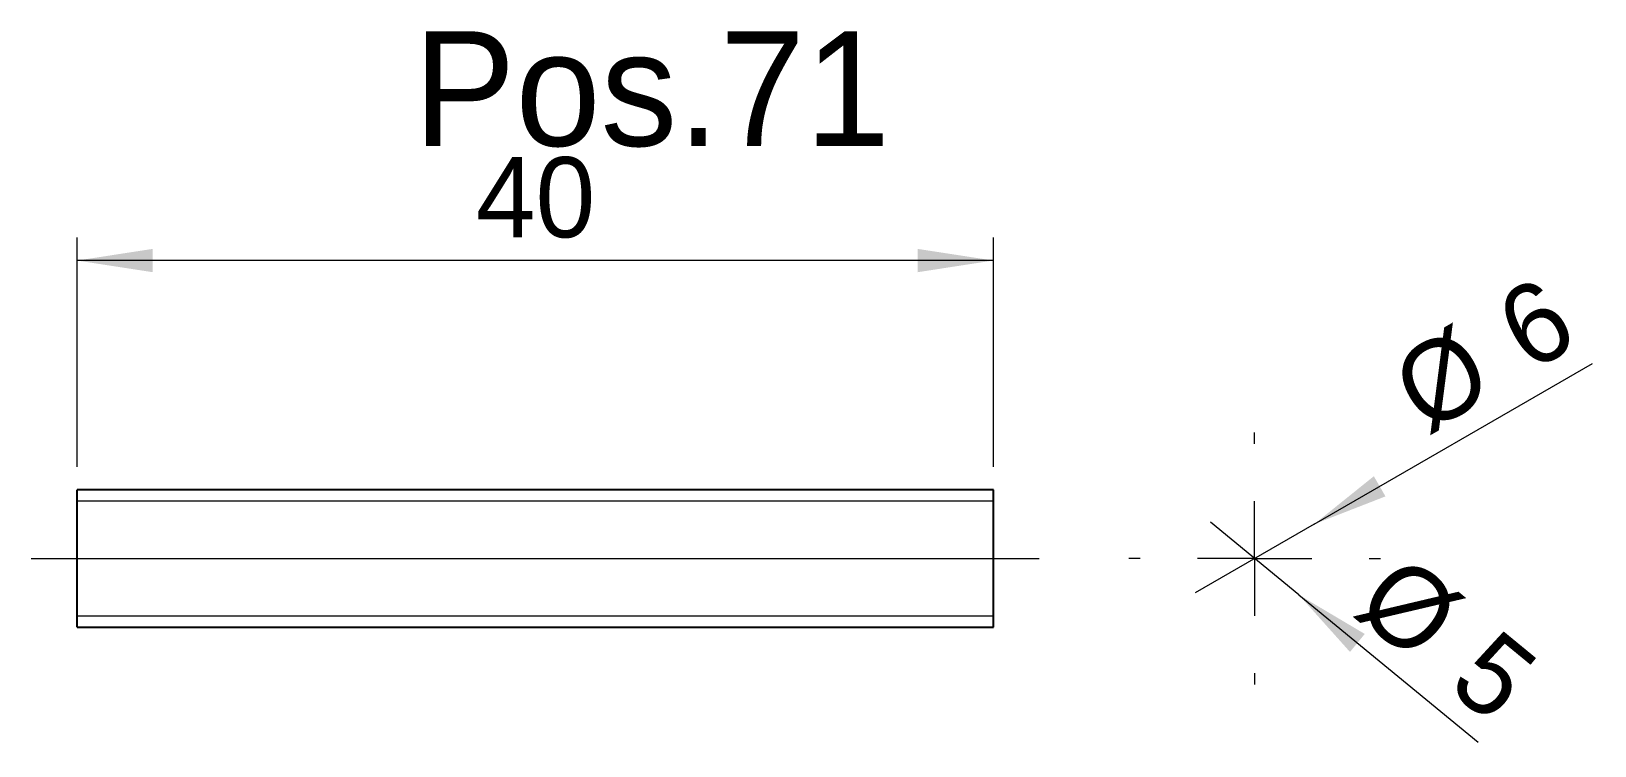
# Model space of a CAD drawing. Header units: metres. Extents: x 51.6 to 119.9, y 129.8 to 161.
import ezdxf

# ---------------------------------------------------------------- set-up
doc = ezdxf.new("R2010")
doc.units = ezdxf.units.M
doc.dimstyles.get("Standard").update_dxf_attribs({"dimtxt": 2.5, "dimasz": 2.5, "dimexe": 1.25, "dimexo": 0.625, "dimtad": 1, "dimcen": 2.5, "dimazin": 3, "dimtfac": 1, "dimtmove": 0, "dimatfit": 3})

# ---------------------------------------------------------------- blocks, each defined once
blk = doc.blocks.new('*D1')
at = {"color": 7, "linetype": 'Continuous', "lineweight": 18}
for p, q in [((53.637, 141.961), (53.637, 151.961)), ((93.637, 141.961), (93.637, 151.961)), ((93.637, 150.961), (53.637, 150.961))]:
    blk.add_line(p, q, dxfattribs=at)
for points in [[(53.637, 150.961), (56.939, 150.453), (56.939, 151.469)], [(93.637, 150.961), (90.335, 151.469), (90.335, 150.453)]]:
    blk.add_solid(points, dxfattribs=at)
at = {"color": 7, "linetype": 'Continuous', "lineweight": 18, "insert": (71.051, 155.473), "char_height": 3.5, "attachment_point": 1}
blk.add_mtext('40', dxfattribs=at)
blk = doc.blocks.new('*D2')
at = {"color": 7, "linetype": 'Continuous', "lineweight": 18}
for q in [(119.791, 146.475), (102.447, 136.461)]:
    blk.add_line((107.643, 139.461), q, dxfattribs=at)
blk.add_solid([(107.643, 139.461), (110.756, 140.673), (110.248, 141.552)], dxfattribs=at)
at = {"color": 7, "linetype": 'Continuous', "lineweight": 18, "char_height": 3.5, "attachment_point": 1, "rotation": 30}
for s, insert in [('6', (115.299, 149.084)), ('%%c', (110.754, 146.399))]:
    blk.add_mtext(s, dxfattribs=dict(at, insert=insert))
blk = doc.blocks.new('*D3')
at = {"color": 7, "linetype": 'Continuous', "lineweight": 18}
for q in [(103.113, 139.548), (114.795, 129.956)]:
    blk.add_line((106.977, 136.375), q, dxfattribs=at)
blk.add_solid([(106.977, 136.375), (109.206, 133.887), (109.851, 134.672)], dxfattribs=at)
at = {"color": 7, "linetype": 'Continuous', "lineweight": 18, "char_height": 3.5, "attachment_point": 1, "rotation": 320.6101}
for s, insert in [('%%c', (111.5, 138.337)), ('5', (115.614, 135.029))]:
    blk.add_mtext(s, dxfattribs=dict(at, insert=insert))
blk = doc.blocks.new('SW_CENTERMARKSYMBOL_6')
at = {"color": 0, "linetype": 'Continuous', "lineweight": 0}
for p, q in [((0, 5), (0, 5.5)), ((0, 0), (0, 2.5)), ((-5, 0), (-5.5, 0)), ((0, 0), (-2.5, 0)), ((0, 0), (0, -2.5)), ((0, 0), (2.5, 0)), ((5, 0), (5.5, 0)), ((0, -5), (0, -5.5))]:
    blk.add_line(p, q, dxfattribs=at)

msp = doc.modelspace()

# ---------------------------------------------------------------- linework, layer by layer
at = {"color": 7, "linetype": 'Continuous', "lineweight": 25}
for p, q in [((93.637, 140.961), (53.637, 140.961)), ((53.637, 137.961), (53.637, 140.961)), ((93.637, 137.961), (93.637, 140.961)), ((53.637, 134.961), (53.637, 137.961)), ((93.637, 134.961), (93.637, 137.961)), ((53.637, 134.961), (93.637, 134.961))]:
    msp.add_line(p, q, dxfattribs=at)
at = {"color": 7, "lineweight": 18}
for p, q in [((93.637, 140.461), (53.637, 140.461)), ((51.637, 137.961), (95.637, 137.961)), ((53.637, 135.461), (93.637, 135.461))]:
    msp.add_line(p, q, dxfattribs=at)

# ---------------------------------------------------------------- block references
at = {"color": 7, "linetype": 'Continuous', "lineweight": 0}
msp.add_blockref('SW_CENTERMARKSYMBOL_6', (105.045, 137.961), dxfattribs=at)

# ---------------------------------------------------------------- texts
at = {"insert": (68.316, 160.961), "char_height": 5, "attachment_point": 1}
msp.add_mtext('Pos.71', dxfattribs=at)

# ---------------------------------------------------------------- dimensions: what is measured, and where the dimension line sits
at = {"color": 7, "linetype": 'Continuous', "lineweight": 18}
dim = msp.add_linear_dim(base=(53.637, 150.961), p1=(93.637, 140.961), p2=(53.637, 140.961), dimstyle='Standard', dxfattribs=at)
dim.commit()
dim.dimension.update_dxf_attribs({"geometry": '*D1', "text_midpoint": (73.637, 150.961), "dimtype": 160})
for p1, p2, picture, middle in [((102.447, 136.461), (107.643, 139.461), '*D2', (116.632, 144.652)), ((103.113, 139.548), (106.977, 136.375), '*D3', (112.068, 132.195))]:
    dim = msp.add_diameter_dim_2p(p1=p1, p2=p2, dimstyle='Standard', dxfattribs=at)
    dim.commit()
    dim.dimension.update_dxf_attribs({"geometry": picture, "text_midpoint": middle, "dimtype": 163})

doc.saveas('drawing.dxf')
